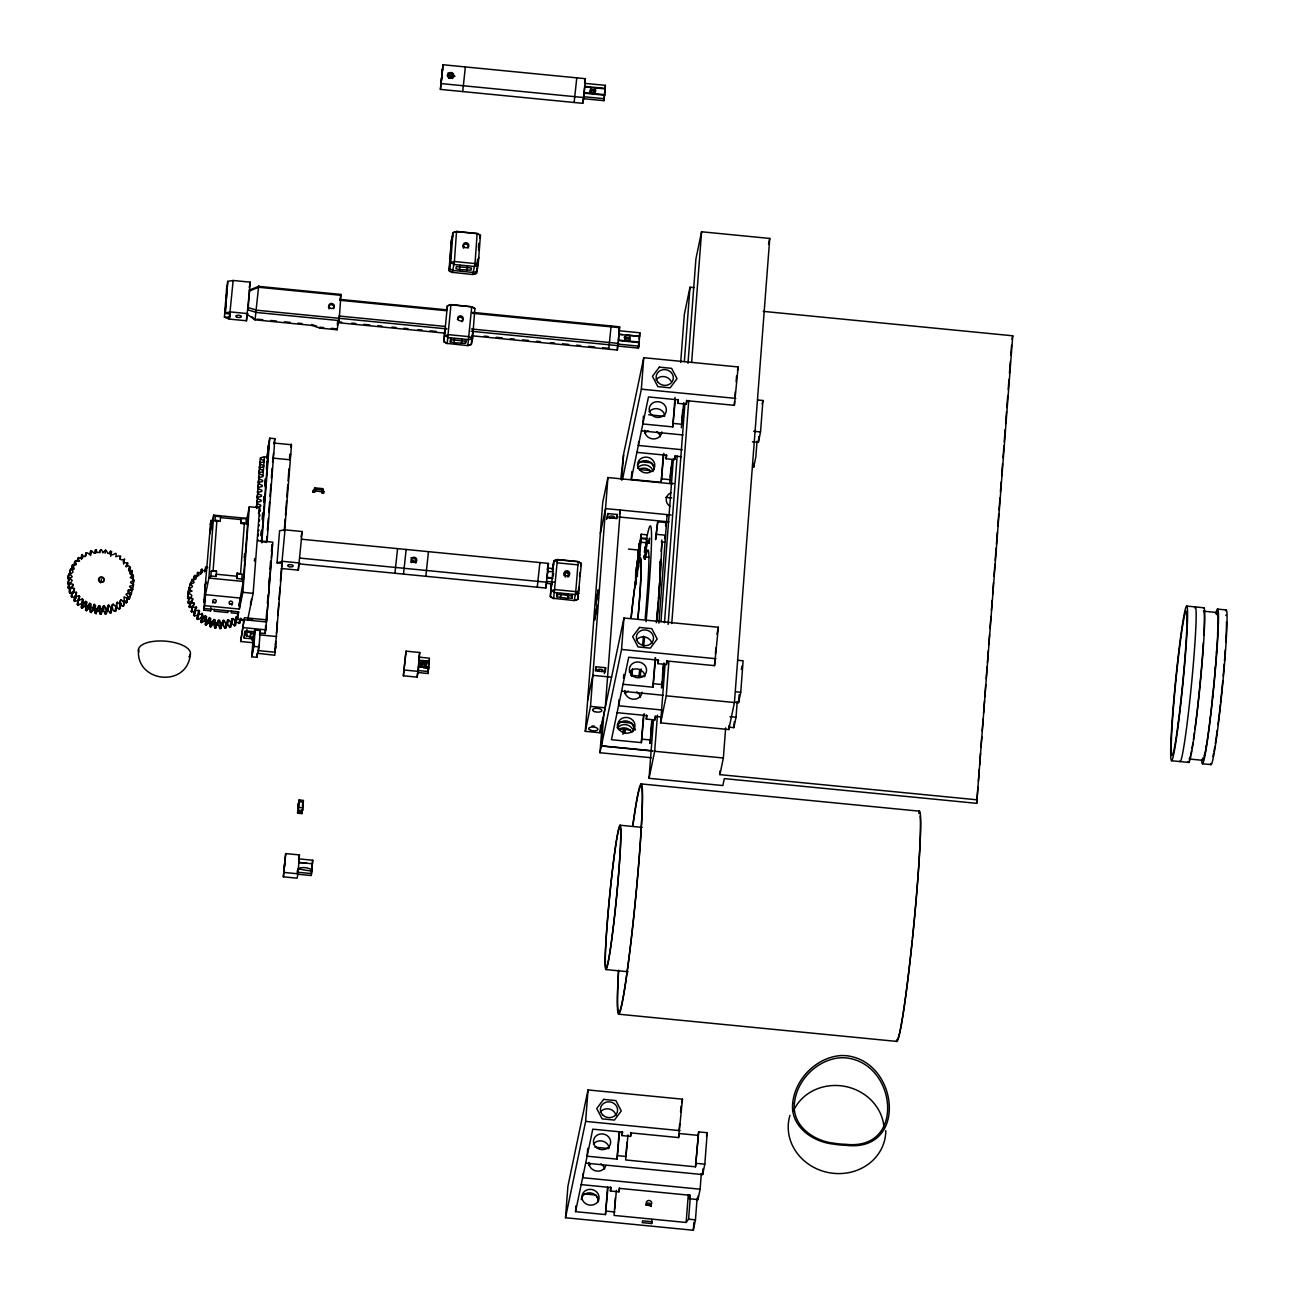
<?xml version="1.0" encoding="UTF-8"?>
<svg xmlns="http://www.w3.org/2000/svg" width="1295" height="1295" viewBox="0 0 1295 1295"><rect width="100%" height="100%" fill="white"/><g stroke="black" fill="none" stroke-linecap="round" stroke-linejoin="round"><path stroke-width="1.5" d="M635.521 585.664L635.699 572.422L638.03 557.287M123.511 564.118L124.53 559.262C115.854 562.046 124.611 553.192 115.805 556.801C117.651 547.72 111.499 560.379 110.544 551.233C105.688 558.501 108.602 545.244 102.823 552.868C100.411 544.208 99.925 558.064 95.522 549.889C95.231 557.125 93.159 550.634 90.601 550.925C90.844 552.528 90.618 556.478 88.578 553.661C83.43 549.76 89.355 560.249 81.666 555.069L81.002 558.307M124.53 559.262C119.383 565.607 131.556 559.926 126.036 566.109C134.534 564.442 123.624 571.759 131.88 570.496C124.563 575.53 138.953 574.219 130.293 577.489C139.747 582.022 124.709 580.516 133.466 584.336C133.919 586.586 126.441 585.259 131.038 587.784C136.38 591.265 124.903 588.383 129.192 591.685C133.385 595.554 126.797 592.495 125.939 594.421C129.516 596.882 127.331 599.245 123.996 596.849C123.931 599.277 125.809 603.373 120.937 599.828C119.221 600.621 122.895 606.643 118.395 603.146C114.688 599.504 118.687 609.929 114.462 605.364C111.176 601.074 111.807 613.765 115.854 610.868M200.288 574.332L201.308 569.492C208.883 574.09 203.234 565.235 207.783 567.712M238.021 617.553L235.884 617.197L236.499 620.564L235.56 620.985L232.922 618.508L231.902 623.364L234.427 625.76L235.48 625.42L234.897 622.118M250.566 605.218L250.68 601.706M637.286 576.065L639.293 543.204L637.35 562.159M637.998 567.34L638.921 548.627L641.203 534.252L647.192 534.851M82.572 602.774C83.479 593.061 80.63 606.27 81.99 608.197C87.72 593.644 85.227 606.173 86.393 610.69C92.609 594.324 88.384 609.136 91.152 612.535C97.449 594.696 92.01 610.285 96.121 613.668C95.377 610.172 102.03 599.634 98.987 610.803L100.152 614.073L101.22 614.089C100.897 611.11 105.996 599.18 103.535 610.835L105.235 613.911L106.287 613.781C106.53 610.657 110.221 597.529 108.003 610.204L110.204 613.021L111.208 612.745L111.16 609.346L112.276 608.941M111.224 612.616L112.179 604.49L113.296 604.101M202.538 615.578L200.774 621.891L201.615 622.62C207.346 608.067 204.853 620.596 206.018 625.113C212.25 608.747 208.009 623.559 210.777 626.942L211.797 622.102C216.524 615.805 213.335 624.125 214.662 627.784L215.763 628.091C215.116 624.627 221.51 613.879 218.612 625.226L219.794 628.496L220.846 628.512C220.619 625.566 225.427 613.458 223.161 625.258L224.78 628.221C227.726 627.784 228.6 611.79 227.629 624.627L229.83 627.444L230.947 625.113M94.988 553.159L95.522 549.889M107.841 605.591L106.336 613.652M227.467 620.014L225.913 628.204M639.52 560.606L641.203 534.252M644.797 559.262L645.897 542.718M91.119 604.02L90.132 612.195M210.745 618.443L209.774 626.618M230.364 313.957L225.201 313.455L227.726 281.371L233.165 280.481L250.34 282.164L246.455 320.772L229.28 319.088L224.423 317.194L226.819 285.742M225.201 313.455L227.726 281.371M210.972 609.103L210.616 610.835L203.736 610.172L204.982 596.785M210.616 522.856L203.833 602.337L204.626 598.517M204.675 605.672L205.516 594.664L240.206 598.063L239.365 609.071L204.675 605.672L203.736 610.172M210.357 531.096L211.198 520.088L210.259 524.588M229.733 313.196L229.28 319.088L233.165 280.481M230.008 313.147L229.701 317.081L224.423 317.194M210.875 575.984L211.231 571.257L216.54 571.079L216.038 576.485L210.875 575.984L208.9 578.072L204.934 597.432M218.499 521.254L215.067 520.914L215.423 516.203L213.691 515.151L209.774 533.864M213.092 570.739L216.929 520.396L220.215 521.432L220.587 516.705L215.423 516.203M210.616 610.835L210.875 607.42M246.455 320.772L246.892 314.944M248.106 309.197L249.611 289.368M258.725 285.677L255.05 319.833L311.723 325.385L319.914 328.088L337.072 329.772L339.274 318.295L340.99 294.451L258.579 286.373L249.466 290.064L249.482 290.954L258.595 287.263L341.022 295.325M241.793 579.011L236.629 578.509L237.131 573.086L242.149 574.284L241.793 579.011L243.233 581.439L238.879 605.979M244.253 523.779L240.821 523.439L241.178 518.728L248.025 518.518L243.233 581.439L208.9 578.072L213.691 515.151L248.025 518.518L246.859 524.135M236.629 578.509L237.131 573.086M240.821 523.439L241.178 518.728M240.579 573.426L244.399 523.083L240.967 522.743M257.915 540.711L272.808 542.168L266.446 621.956L237.26 619.107L237.713 613.312M239.348 604.506L240.206 598.063M246.341 519.23L245.969 523.941L244.399 523.083M239.365 609.071L242.861 592.333L249.368 506.766L259.664 507.769L253.156 593.353L247.572 620.111M240.643 641.511L244.188 619.156L240.643 641.511L253.658 642.773M252.671 636.735L252.363 640.701L252.752 638.904L244.156 638.063L244.674 631.264M246.536 635.813L247.426 630.665L247.329 631.992L254.387 633.935L253.593 637.755L246.536 635.813L246.633 634.485M246.908 630.859L247.005 629.548M256.782 501.068L256.685 502.395L257.592 497.264L261.396 496.39L261.493 495.24L257.867 493.638L257.964 492.31L261.784 491.436L261.865 490.303L258.239 488.701L258.336 487.373L262.157 486.499L262.238 485.366L258.611 483.763L258.709 482.436L262.529 481.562L262.61 480.429L258.984 478.826L259.097 477.499L262.901 476.625L264.407 456.86L267.838 457.184M257.543 491.193L257.446 492.505L258.336 487.373M258.676 476.366L258.563 477.693L259.469 472.546L263.273 471.671M259.793 461.538L259.696 462.865L260.586 457.734L264.407 456.86M256.734 508.466L256.831 507.138L260.651 506.264L260.732 505.131L257.106 503.528L257.203 502.201L261.023 501.327L261.104 500.194L257.478 498.591L257.592 497.264M259.469 472.546L259.372 473.873L262.998 475.475M259.842 467.608L258.951 472.756L259.842 467.608L263.662 466.734M260.214 462.671L259.324 467.803L260.214 462.671L264.034 461.797M260.586 457.734L260.489 459.061L264.115 460.664M258.061 533.653L257.737 534.835M258.11 539.724L257.786 540.905M258.482 534.77L258.158 535.968M258.854 529.833L258.531 531.031M259.227 524.896L258.919 526.078M259.599 519.959L259.291 521.14M259.987 515.005L259.664 516.203M260.36 510.068L260.036 511.266M260.263 630.778L259.032 646.885L256.863 657.277L251.716 656.775L253.545 632.624M260.975 535.11L261.282 531.096M262.189 519.02L262.658 512.982M263.565 500.89L263.872 496.875M264.795 484.799L265.265 478.761M266.786 458.624L269.732 438.163L274.88 438.665L267.061 541.326M252.395 653.473L254.613 629.969L260.457 630.535L259.923 633.028L265.086 633.53L265.847 629.823L271.011 562.159M261.331 536.114L261.784 530.173M262.529 520.299L262.982 514.358M263.889 502.509L264.342 496.584M265.086 486.693L265.685 478.794M266.446 468.903L267.045 461.004M267.353 457.07L268.243 445.27M253.189 649.669L254.694 629.985M261.38 542.184L269.036 441.466M251.716 656.775L253.885 646.367L255.115 630.276M261.768 542.832L269.732 438.163M256.863 657.277L257.171 653.247M266.495 542.459L266.948 536.438M267.401 530.416L268.324 518.356M268.777 512.334L269.538 502.298M270.007 496.276L270.914 484.217M271.383 478.195L272.144 468.159M272.597 462.121L273.601 452.894M265.086 633.53L265.685 625.501M266.155 619.463L266.77 611.418M267.369 603.373L267.984 595.344M268.745 585.291L269.36 577.246M269.975 569.201L270.59 561.156M271.302 558.194L272.371 544.256L271.351 551.103M282.197 563.325L277.049 562.823L279.574 530.74L285.013 529.849L302.188 531.533L298.303 570.14L281.128 568.456M289.513 458.139L289.805 454.221M275.22 648.876L275.673 643.89M276.466 633.498L277.373 621.438M277.842 615.416L278.749 603.373M279.056 599.342L279.979 587.299M280.432 581.277L281.355 569.217M284.252 531.063L285.175 519.004M285.483 514.989L286.551 500.938M286.859 496.908L287.765 484.864M288.073 480.85L288.995 468.79M289.999 454.594L289.95 458.867L290.598 454.059M257.543 653.311L274.799 655.254L282.278 562.224M284.722 530.092L291.521 444.752L274.346 443.084M285.013 529.849L281.549 566.449M298.303 570.14L298.74 564.312M283.362 876.828L285.709 853.583L299.436 854.927L297.996 873.817L297.089 878.172L283.362 876.828L285.709 853.583M297.656 813.179C296.247 809.99 303.645 810.702 301.945 813.6L297.656 813.179L298.06 805.781M298.303 804.616L298.417 803.029L298.125 805.976M298.271 810.201L299.048 800.051L303.338 800.472L302.561 810.621L298.271 810.201L298.4 808.614M299.048 800.051L298.643 807.433L302.933 807.853L303.338 800.472M337.347 325.077L337.639 321.241M301.945 813.6L302.091 809.715M302.593 805.037L302.722 803.45L302.415 806.396M306.559 863.198L298.708 862.438L298.983 858.893L312.71 860.236L311.286 875.549L297.559 874.206C293.22 858.65 332.362 876.391 298.222 868.735M302.561 810.621L302.69 809.035M397.565 548.627L394.926 573.264M440.397 89.387L443.036 64.75L585.372 78.687L583.932 97.562L582.734 103.325L440.397 89.387L443.036 64.75M406.144 549.468L403.506 574.106M403.376 675.796L406.015 651.158L419.758 652.502L418.317 671.393L417.12 677.139L403.376 675.796L406.015 651.158M417.12 677.139L417.395 673.368M418.738 659.106L419.143 657.164L429.438 658.184L428.03 673.497L417.718 672.477L418.868 661.761M419.143 657.164L418.868 660.709L429.292 661.195L418.981 660.191M444.768 330.047L443.877 341.686L447.196 343.596L450.951 304.6L447.39 305.83L446.467 310.298M451.712 238.652L449.446 268.534L452.764 270.445L473.355 272.468L476.916 271.222L477.806 259.583M428.467 551.654L425.828 576.291M465.358 66.935L462.72 91.573M450.352 341.848L450.806 339.711L465.925 341.184L465.472 343.337L454.108 342.754L450.352 341.848L450.644 338.076M428.03 673.497L429.034 660.11M454.108 342.754L454.513 338.464M459.676 269.603L455.921 268.712L456.374 266.56L471.477 268.033L471.04 270.186L459.676 269.603L460.081 265.313M461.489 343.483L461.894 339.177M467.058 270.331L467.463 266.025M465.472 343.337L465.763 339.565M476.787 269.328L476.479 273.31L472.934 274.54L452.149 272.339L449.009 270.623L451.291 240.724L452.959 232.679L456.52 231.449L477.127 233.472L480.429 235.382L478.163 265.265L476.479 273.31L472.756 274.362L475.022 263.549L477.127 233.472M477.24 263.338L477.547 259.356M478.454 247.394L478.761 243.411M471.655 340.439L471.348 344.373L467.803 345.619L447.018 343.402L443.877 341.686L447.39 305.83L451.113 304.778L471.72 306.802L474.877 308.534L472.594 338.416L471.348 344.373L467.803 345.619L471.72 306.802L450.951 304.6M478.519 250.145L478.956 244.48M539.902 562.564L537.263 587.202M576.777 77.846L574.138 102.483M298.773 563.843L545.842 588.043L546.134 584.255M582.734 103.325L583.009 99.537M552.738 578.444L547.121 577.894L547.866 568.068L553.483 568.618M584.595 86.36L605.202 88.384L603.939 100.67L583.333 98.663L584.482 87.947M545.842 588.043L548.481 563.406L301.411 539.222M551.379 583.09L550.343 596.623L553.661 598.533L557.417 559.537L553.871 560.767L552.382 569.881L553.629 563.908M553.499 598.339L574.268 600.54L577.829 599.31L581.342 563.454L578.201 561.739L557.595 559.715L553.871 560.767L550.343 596.623L553.661 598.533M553.871 560.767L557.303 561.107L557.417 559.537L578.023 561.544L581.342 563.454L580.727 566.368M568.359 594.114L567.971 598.403L556.834 596.785L557.125 593.013M560.589 597.675L560.978 593.385M603.939 100.67L605.364 85.357L584.757 83.349M595.732 87.979L605.089 88.902L605.364 85.357M568.068 576.259L568.311 573.102L564.571 572.73M567.971 598.403L568.262 594.632M568.084 597.885L571.937 598.258L572.228 594.486M578.703 587.671L577.829 599.31L574.268 600.54L575.628 593.013M578.201 561.739L575.514 594.583L554.908 592.56L551.589 590.649L555.312 589.613L575.919 591.621L579.059 593.353L575.514 594.583M579.561 576.34L579.852 572.568M619.479 513.872L620.289 510.036L605.234 707.831L600.022 732.776L585.291 731.335L602.709 502.492L607.922 477.547L672.283 483.844M617.618 345.231L617.343 350.038L472.222 335.826M585.291 731.335L590.504 706.39L607.922 477.547M639.681 335.793L639.082 342.608L618.492 340.601L619.237 330.759L639.843 332.783L639.568 336.328L618.961 334.304L622.717 334.677M617.343 350.038L619.69 326.793L472.562 312.386M596.153 666.779L595.829 670.875L605.315 671.797L605.623 667.718L596.153 666.779L595.328 670.697M607.808 513.565L607.501 517.66L616.97 518.583L617.294 514.487L607.808 513.565L606.578 519.424M600.022 732.776L600.605 725.022M651.255 757.753L599.973 752.735L602.742 717.689M620.791 479.263L623.559 454.869M697.115 1198.231L695.464 1219.858L693.294 1230.25L565.51 1217.737L567.906 1186.269L588.027 1089.937L682.465 1099.18L678.612 1137.577L631.28 1132.947L630.552 1136.411L621.972 1135.569L622.264 1131.636M621.649 480.105L623.623 454.043L643.745 357.695L738.182 366.954L734.346 405.335L686.997 400.705L686.269 404.169L677.69 403.328L677.981 399.394M639.082 342.608L638.823 346.154L618.217 344.13L617.812 346.073L638.419 348.096L638.823 341.929M607.986 1187.515L605.461 1214.581L575.547 1211.651L575.984 1205.742M663.849 453.315L661.178 482.339L631.264 479.409L631.863 471.542M565.51 1217.737L585.631 1121.405L588.027 1089.937M599.973 752.735L621.551 649.459L623.947 618.006L718.369 627.249L714.532 665.646L667.184 661L666.472 664.481L657.876 663.639L658.184 659.705M622.458 479.603L641.349 389.164L643.745 357.695M582.928 1173.756L582.637 1177.689L700.126 1189.198L701.323 1173.464M618.994 699.85L618.557 705.759L662.36 710.048M638.662 441.514L638.354 445.448L682.174 449.737M587.72 1148.341L587.121 1156.208L617.035 1159.138L619.56 1132.073M623.494 678.37L623.785 674.436M643 421.992L643.453 416.1M655.464 539.497L657.731 521.788L666.31 522.63L665.598 526.094M655.691 539.562L657.731 521.788M605.461 1214.581L607.549 1187.046M657.876 663.639L658.605 660.159L628.69 657.245L611.45 739.704L641.381 742.634L643.469 715.115M661.178 482.339L663.283 454.804M641.381 742.634L644.052 713.61M700.126 1189.198L697.956 1199.591L689.361 1198.749L690.089 1195.285L619.69 1188.389L618.961 1191.853L610.382 1191.011L610.69 1187.078M661.648 717.041L655.61 716.459L654.881 719.923L646.302 719.081L646.593 715.148M681.445 456.747L675.423 456.148L674.695 459.612L666.099 458.77L666.407 454.836M617.035 1159.138L619.139 1131.603M623.041 684.262L652.955 687.192L655.205 657.698M642.854 423.967L672.769 426.897L675.019 397.403M652.955 687.192L655.626 658.168M672.769 426.897L675.294 399.831M658.896 623.105L667.152 514.617L666.795 516.349M614.494 1209.514L615.384 1197.713M650.252 739.542L649.96 743.476L652.178 720.36M650.705 733.65L651.612 721.849M670.211 477.288L670.972 467.446M690.251 1197.551L688.6 1219.178L686.156 1222.48L614.04 1215.422L616.42 1190.315M673.724 483.569L669.774 483.181L671.992 460.049M763.257 311.367L1012.755 335.793L976.705 803.337L724.31 778.619L722.869 785.547L649.038 778.311L653.473 720.052M660.968 621.616L673.351 458.883M680.684 362.454L684.359 314.248L690.008 287.215L693.926 287.603M618.961 1191.853L619.269 1187.92M654.881 719.923L655.189 715.989M674.695 459.612L674.986 455.678M649.038 778.311L654.687 751.278L657.439 715.131M664.465 622.717L677.155 455.969M684.343 361.548L690.008 287.215M626.084 1154.072L626.974 1142.271M661.988 682.141L661.551 688.034L663.914 662.943M662.441 676.233L663.331 664.432M681.801 421.83L682.692 410.046M585.68 1163.137L702.651 1174.581L704.82 1164.189L707.216 1132.72L698.62 1131.895L695.512 1166.811L625.631 1159.964L627.994 1134.873M681.348 427.738L683.728 402.648M687.985 363.264L695.933 258.806L701.582 231.773L769.748 238.442L734.427 702.521L728.794 729.538L660.628 722.869L665.047 664.61M668.107 624.433L684.925 403.441M630.552 1136.411L630.843 1132.477M666.472 664.481L666.763 660.547M686.269 404.169L686.577 400.236M660.628 722.869L666.261 695.836L668.867 661.68M671.765 623.51L688.746 400.527M691.643 362.357L701.582 231.773M651.628 1223.548L652 1221.752L642.563 1220.829L642.174 1222.626L651.628 1223.548L651.935 1219.55M678.612 1137.577L678.92 1133.643M679.211 1129.709L679.665 1123.817M680.571 1112.016L681.008 1106.108M714.532 665.646L714.986 659.738M715.439 653.846L715.876 647.953M734.346 405.335L734.637 401.401M734.945 397.484L735.382 391.576M736.143 381.75L736.58 375.841M977.434 799.857L719.89 774.637L720.198 770.622M686.156 1222.48L688.26 1194.945M689.361 1198.749L689.668 1194.816M719.89 774.637L723.371 758.012L725.653 727.871M695.512 1166.811L698.62 1131.895M728.794 729.538L729.085 725.524M693.294 1230.25L693.893 1222.383M697.956 1199.591L698.248 1195.657M728.713 727.142L733.86 727.644L734.314 721.752M753.965 463.416L753.674 467.349L755.843 456.957L757.041 441.223M733.86 727.644L736.029 717.252L737.227 701.518M702.651 1174.581L703.088 1168.689M734.589 702.262L738.555 702.651L739.154 694.784M752.427 441.773L758.368 442.356L758.821 436.447M738.555 702.651L740.74 692.258L743.12 660.79L737.972 660.288M758.368 442.356L760.537 431.947L762.933 400.495L757.785 399.993M976.705 803.337L977.935 787.263M978.389 781.225L979.311 769.181M979.619 765.167L980.542 753.107M980.995 747.085L981.756 737.033M982.209 731.011L983.132 718.952M983.585 712.93L984.508 700.87M984.815 696.856L985.738 684.796M986.191 678.774L987.114 666.715M987.421 662.7L988.328 650.657M988.797 644.619L989.558 634.582M990.011 628.544L990.934 616.501M991.387 610.463L992.148 600.427M992.618 594.405L993.524 582.345M993.993 576.324L994.9 564.264M995.207 560.249L996.13 548.19M996.438 544.175L997.344 532.115M997.814 526.094L998.72 514.034M999.028 510.02L999.95 497.96M1000.404 491.938L1001.181 481.902M1001.634 475.864L1002.557 463.82M1003.01 457.782L1003.933 445.739M1004.224 441.724L1005.147 429.665M1005.6 423.643L1006.523 411.583M1006.83 407.569L1007.753 395.509M1008.206 389.487L1008.967 379.435M1009.436 373.413L1010.343 361.354M1010.812 355.332L1011.573 345.279M226.447 624.918L227.661 624.692M246.73 523.309L246.681 521.577M254.629 558.695L254.516 561.01L254.905 558.582M644.408 558.922L644.602 555.118L644.262 557.141M624.918 733.278L625.307 729.279M636.719 576.048C637.674 565.834 635.521 581.164 636.525 577.683M644.392 559.052L644.635 555.134L644.246 557.303M244.205 557.692L244.609 553.758M244.399 560.784L244.998 554.875M251.068 602.822L251.489 598.873M622.976 734.362L623.526 729.49A105.364 5.115 -84.4 0 0 623.818 733.164M216.038 576.485L216.297 574.219L236.904 576.243M635.667 574.996L635.877 573.329M635.635 577.602L637.982 559.893M81.116 607.598L83.252 599.553M200.757 622.021C206.472 608.99 198.378 617.505 198.653 612.373C201.712 608.407 190.284 612.988 196.791 607.582C187.192 607.452 197.633 604.02 192.664 602.903C186.124 602.984 198.086 597.642 189.248 598.209C197.212 593.644 182.983 594.34 192.081 590.989C183.906 587.622 197.714 587.946 190.025 584.385C191.935 582.685 197.002 583.689 191.757 579.982C194.234 578.849 198.766 580.338 194.299 576.016C196.889 575.223 201.243 577.424 197.52 572.487C200.158 572.05 204.189 574.915 201.308 569.492M635.861 573.41L636.654 567.291M258.951 645.379L258.255 650.592L275.43 652.275M275.301 644.732L275.754 641.446M275.948 646.545L275.139 650.883M636.606 567.647L637.431 561.544M636.185 584.045L636.379 582.637M638.937 550.925L638.743 552.301L639.681 546.118M638.564 555.96L640.734 542.2L646.723 542.799M644.36 552.156L645.266 546.474M639.633 546.409L641.025 537.894L647.014 538.477M638.581 567.404L638.937 565.219M644.602 550.569L645.056 547.736M69.655 580.079C62.403 572.39 78.833 574.543 70.61 568.942C79.416 571.208 68.441 563.681 74.835 564.96C79.659 564.879 70.302 559.553 79.594 561.14C74.042 554.147 86.328 562.467 81.666 555.069M69.38 573.442C70.642 575.838 75.11 577.084 69.072 578.023L67.939 583.916L69.509 584.531M131.135 590.471L132.576 589.274L131.135 588.448M187.969 593.757L189.021 587.865M640.313 542.184L640.912 538.574L646.901 539.157M646.14 541.31L647.354 534.965A105.364 5.115 -84.4 0 1 646.075 621.729M112.212 607.889L111.208 608.164L109.055 605.413M230.834 627.168L231.821 618.978L232.922 618.508M645.234 559.278L645.687 556.979L649.119 557.319M68.214 579.253L70.302 569.865M69.282 574.705L70.61 568.942M67.939 583.916L69.072 578.023M71.452 568.796L72.132 565.559M71.581 569.557L72.601 564.701M70.675 589.079C61.771 587.04 78.477 579.512 69.088 579.124M68.473 588.577L69.315 582.766M73.993 564.83L74.673 561.593M74.268 565.672L75.288 560.816M73.41 593.24L69.784 593.142L69.444 592.22C67.583 587.315 78.153 584.11 69.493 583.737M69.784 593.142L70.464 587.363M77.214 561.302L77.878 558.064M72.471 587.59L73.151 584.353M77.943 560.638L78.623 557.4M75.774 597.562L71.371 596.623C70.011 592.074 79.189 587.574 70.804 588.302M71.856 597.497L72.374 591.766M73.831 591.621L74.495 588.399M81.504 559.375L82.524 554.519M78.493 601.026L73.993 600.718C73.119 596.606 80.889 590.682 72.86 592.641M74.624 601.511L76.518 592.203M85.276 555.895L85.956 552.674M81.31 603.648L78.024 605.105L77.279 604.409L79.141 595.7L79.27 599.795M78.024 605.105L78.283 599.553L79.934 596.574M89.922 554.163L90.601 550.925M90.585 555.506L91.605 550.65M95.895 552.997L96.575 549.76M81.99 608.197L84.903 606.319L85.972 601.414M85.454 610.22L87.008 602.029M99.909 552.803L100.589 549.582M86.393 610.69L88.934 608.391L90.002 603.502M105.008 553.224L105.672 550.003M91.152 612.535L93.256 609.88L94.308 604.975M100.686 582.879L101.415 579.415M95.085 613.49L95.49 605.267M96.121 613.668L98.792 605.833M109.978 554.373L110.658 551.136M110.658 556.316L111.661 551.476M100.152 614.073L101.172 609.217L100.023 606.011M101.22 614.089L103.341 606.044M105.235 613.911L106.255 609.055L104.571 606.044M119.998 559.31L120.678 556.073M110.204 613.021L111.208 608.164M114.915 611.418L115.935 606.562M115.789 607.404L117.278 602.224M115.854 610.997L116.874 606.157M126.165 567L126.845 563.778M127.137 566.19L127.816 562.953M120.888 599.795C117.91 602.434 120.856 607.582 123.915 605.607L124.935 600.75M116.323 607.112L119.286 609.152L120.289 604.296M119.286 609.152L121.147 603.745M128.933 571.03L129.613 567.793M129.759 570.286L130.439 567.048M123.187 606.27L124.19 601.414M131.345 573.75L132.025 570.528M127.833 593.013L128.496 589.775M131.345 576.307L132.349 571.451M128.14 597.222L126.376 602.822L127.525 597.999M132.657 578.315L133.336 575.093M132.835 579.286L133.498 576.048M127.541 598.792L129.209 598.97L130.228 594.114M129.209 598.97L130.698 593.272M132.721 585.648L133.854 579.755M132.851 585.583L133.871 580.727M129.872 594.777L131.054 594.745L132.527 588.966M132.414 590.229L133.595 584.417M249.223 287.522L250.34 282.164M187.84 593.677L190.235 583.365M189.669 599.132L187.581 598.339L188.584 592.511M187.581 598.339L188.584 593.482M190.818 584.935L191.757 579.982M192.227 579.124L190.737 584.822M188.94 597.189L188.099 603.001L191.692 603.616M188.099 603.001L189.248 598.209M193.635 579.253L194.299 576.016M193.91 580.095L194.914 575.239M191.66 607.743L189.086 606.643L190.09 601.786M189.41 607.565L190.43 602.725M196.5 577.343L197.52 572.487M192.097 602.013L192.777 598.776M195.059 611.483L191.482 611.92L192.016 606.189M191.482 611.92L192.502 607.064M193.457 606.044L194.137 602.806M201.146 573.798L202.149 568.942M197.795 616.97C199.948 613.021 194.46 617.359 193.619 615.141L194.638 610.285M194.25 615.934L195.27 611.078M195.464 609.864L196.144 606.627M204.561 571.937L205.581 567.097M205.84 569.913L206.52 566.676M201.955 613.215C202.829 615.837 199.77 621.001 196.905 618.832L198.782 610.123M197.666 619.528L199.576 610.981M204.739 587.995L205.031 586.603M201.615 622.62L204.529 620.726L205.597 615.837M205.079 624.643L206.633 616.452M216.54 571.079L211.231 571.257M206.018 625.113L208.56 622.814L209.628 617.909M214.403 609.443L214.047 611.175L227.774 612.519L228.147 610.787M210.875 626.861L212.882 624.303L213.934 619.398M214.711 627.913L215.116 619.755M215.763 628.091L218.418 620.256M219.794 628.496L220.797 623.64L219.632 620.37M220.846 628.512L222.967 620.467M246.649 519.764L249.368 506.766M224.861 628.334L225.88 623.478L224.197 620.467M259.097 477.499L258.191 482.63L258.984 478.826M231.578 611.127L231.206 612.859L238.086 613.522L238.442 611.79M258.709 482.436L257.818 487.567L258.611 483.763M257.964 492.31L257.058 497.458L257.867 493.638M229.83 627.444L230.85 622.587L228.681 619.836M231.141 622.15L231.821 618.978M257.203 502.201L256.313 507.332L257.106 503.528M235.204 620.434L235.884 617.197M234.557 625.841L235.56 620.985M236.24 619.884L236.904 616.647M258.466 513.5L259.664 507.769M235.48 625.42L236.499 620.564M237.26 619.107L238.782 611.839L204.108 608.44M273.795 443.861L274.88 438.665M238.911 623.575L240.773 618.168L239.753 623.024L234.864 622.053M244.14 619.771L244.561 617.699L266.883 619.884M244.156 638.063L245.645 630.924L254.241 631.766M249.935 637.318L250.744 633.498M250.162 637.415L250.955 633.595M290.647 447.034L291.278 444.055M277.049 562.823L282.618 561.318L299.792 563.001M339.84 299.971L340.99 294.451M337.898 323.734L339.144 317.761M301.055 536.891L302.188 531.533M312.775 492.149L315.057 487.875L322.714 488.636L323.847 493.233L322.131 493.055L321.743 489.915L315.802 489.332L314.491 492.31L312.775 492.149L315.057 487.875M314.491 492.31L315.802 489.332M322.358 490.368L322.714 488.636M322.131 493.055L321.743 489.915M441.644 75.272L442.469 69.072L440.964 85.065L441.126 82.038M284.835 859.491L285.24 857.549L283.815 872.862M298.53 859.297L299.436 854.927M298.708 862.438L312.451 863.781M312.71 860.236L311.447 872.539L312.03 865.724M451.486 241.793L452.732 235.836M450.045 260.667L451.291 254.71M479.814 238.361L480.429 235.382L477.288 233.65L456.682 231.643L452.959 232.679L450.692 262.577L449.009 270.623L452.327 272.517L454.416 261.525L456.52 231.449M444.476 333.819L445.723 327.862M477.515 263.354L478.761 257.397M471.947 336.506L473.193 330.549M418.949 656.338L419.758 652.502M428.839 663.315L429.098 662.069L422.235 661.389M428.37 669.596L428.629 668.349L423.481 667.848M584.563 82.524L585.372 78.687M547.283 569.169L548.481 563.406M547.461 570.01L547.866 568.068M547.607 571.613L553.337 571.645M550.942 588.756L552.188 582.782M557.303 561.107L557.595 559.715M556.834 596.785L557.287 594.632L561.253 594.502L572.39 596.121L571.937 598.258M608.763 349.197L611.11 325.952M618.783 331.164L619.398 328.25M578.412 591.443L579.351 586.975M639.843 332.783L639.05 338.788M638.419 348.096L638.823 346.154M600.346 533.54L605.558 508.595L671.101 515.005M616.469 518.405L617.294 514.487M631.264 479.409L648.487 396.934L678.418 399.864L677.69 403.328M587.655 700.287L592.867 675.342L611.596 677.172M604.393 673.578L605.623 667.718M623.947 618.006L603.81 714.338L601.382 746.017L652.664 751.035M666.099 458.77L666.828 455.306L636.913 452.376M664.643 538.671L665.355 535.207L656.775 534.366M646.302 719.081L647.014 715.617L617.1 712.687M737.454 370.419L738.182 366.954M768.534 244.237L769.748 238.442M575.547 1211.651L592.77 1129.175L622.685 1132.105L621.972 1135.569M762.205 403.959L762.933 400.495M716.928 634.178L718.369 627.249M610.382 1191.011L611.11 1187.547L581.18 1184.617M741.323 669.45L742.035 665.986M681.737 1102.644L682.465 1099.18M706.487 1136.201L707.216 1132.72M1012.026 339.258L1012.755 335.793M190.365 654.25C187.289 688.503 135.052 682.546 138.565 649.183M102.305 610.949L103.551 610.9M77.279 604.409L78.153 602.547M196.905 618.832L197.552 617.424M131.2 594.729L131.41 593.709M107.291 608.925L106.255 609.055M97.756 610.754L99.003 610.868M73.993 600.718L74.689 599.698M193.619 615.141L194.817 613.425M93.256 609.88L94.47 610.123M212.882 624.303L214.112 624.611M71.371 596.623L72.212 595.732M190.996 611.046L192.259 609.735M617.246 724.957L619.544 721.914L631.814 723.112L635.424 730.008M88.934 608.391L90.1 608.796M208.56 622.814L209.741 623.219M75.191 599.018L76.097 598.063M69.444 592.22L70.448 591.459M189.086 606.643L190.074 605.882M211.797 622.102L210.777 621.778M84.903 606.319L85.988 606.886M204.529 620.726L205.63 621.292M68.295 587.622L69.428 587.023M82.265 598.84L79.044 600.265M67.939 582.944L69.153 582.523M187.565 597.367L188.779 596.946M79.076 595.732L75.644 596.671L75.013 595.862M68.376 578.298L69.655 578.056M108.035 610.269L106.821 610.447M215.067 520.914L216.929 520.396M230.85 622.587L231.837 622.312M225.33 312.823L230.769 311.949L247.944 313.633M69.606 573.798L70.917 573.75M189.378 588.189L190.203 590.148M223.193 625.323L221.947 625.307M225.88 623.478L226.916 623.348M218.628 625.291L217.414 625.113M101.172 609.217L102.224 609.249M220.797 623.64L221.85 623.672M447.779 73.151L453.363 73.702M584.482 86.878L590.115 87.429M447.325 75.304L454.772 76.033M447.228 75.822L454.658 76.551M591.475 90.083L595.214 90.44M584.126 92.657L604.716 94.681M584.013 93.175L604.619 95.199M583.737 96.72L604.344 98.728M441.595 83.625L583.932 97.562M340.035 299.404L446.467 309.829M340.067 300.294L446.484 310.719M472.594 313.277L619.722 327.684M628.334 335.227L637.69 336.133M624.077 337.315L627.816 337.687M618.589 340.067L639.196 342.09M338.869 316.029L445.286 326.437M471.396 328.995L618.524 343.402M447.034 328.914L256.847 310.217L248.219 307.627L247.96 309.893L256.588 312.483L338.999 320.561M471.121 331.261L618.265 345.668M337.671 321.775L341.686 322.164M351.722 323.151L355.736 323.54M363.765 324.333L369.787 324.916M377.816 325.709L381.847 326.097M391.883 327.085L395.898 327.473M403.927 328.266L407.941 328.655M417.977 329.642L421.992 330.031M430.037 330.824L436.059 331.407M484.249 336.133L488.264 336.522M496.293 337.315L502.314 337.898M510.343 338.691L514.358 339.08M522.403 339.873L528.425 340.455M536.454 341.249L540.468 341.637M550.504 342.625L554.519 343.013M562.548 343.79L568.586 344.389M576.615 345.166L580.629 345.571M588.658 346.348L594.68 346.947M602.709 347.724L608.731 348.323M337.687 322.649L444.104 333.074M256.977 319.153L262.853 319.719M270.655 320.48L276.515 321.063M284.333 321.824L290.193 322.406M298.012 323.167L301.929 323.54M323.701 327.586L319.881 327.214L319.914 328.088M331.326 328.331L337.056 328.898L337.072 329.772M641.349 389.164L735.787 398.407M648.714 414.772L664.643 416.326M673.497 423.433L682.077 424.274M753.674 431.284L760.537 431.947M641.397 430.895L683.032 434.974M639.358 461.619L651.628 462.817L654.331 467.981M639.601 469.551L650.122 470.587M661.907 478.875L670.486 479.717M272.905 458.106L290.08 459.79M665.727 497.345L671.733 497.944M618.832 516.964L668.819 521.853M313.147 490.416L314.863 490.578M322.487 491.323L324.203 491.501M315.446 491.064L321.387 491.647M661.243 541.877L665.193 542.265M628.463 549.08L638.629 550.084M1186.592 606.076L1203.767 607.76M1217.494 609.103L1226.09 609.945M1203.427 611.191L1217.17 612.535M241.21 519.603L220.603 517.579L220.587 516.705M557.352 562.856L577.958 564.879M261.849 541.698L265.281 542.038M410.952 557.692L414.675 558.064M547.235 577.376L552.852 577.926M554.341 582.167L546.846 581.439L546.441 583.381L552.075 583.932M299.971 558.096L547.04 582.281M237.001 573.782L242.149 574.284M242.861 592.333L253.156 593.353M621.551 649.459L715.973 658.718M249.336 619.658L252.768 619.997M243.541 627.638L265.847 629.823M259.453 634.858L276.628 636.541M630.908 675.262L644.845 676.621M653.684 683.728L662.263 684.569M735.576 691.757L740.74 692.258M420.26 662.473L427.123 663.137M253.885 646.367L259.032 646.885M421.911 662.991L425.343 663.315M418.512 666.488L428.807 667.492L418.398 667.006M418.123 670.535L428.435 671.555M404.574 670.049L418.317 671.393M621.584 691.19L663.218 695.269M666.261 695.836L734.427 702.521M1189.15 758.999L1202.893 760.343M730.056 716.669L736.029 717.252M1171.651 760.748L1188.826 762.431M1202.553 763.775L1211.149 764.617M590.504 706.39L605.234 707.831M618.087 728.842L630.374 730.04M642.093 739.17L650.689 740.012M601.414 745.807L653.004 750.857M654.687 751.278L723.371 758.012M641.057 783.912L919.207 811.156M619.981 825.223L642.061 827.392M299.177 800.423L303.467 800.844M297.769 811.609L302.059 812.03M297.526 812.791L301.816 813.211M297.963 872.263L311.69 873.607M284.269 872.458L297.996 873.817M606.044 969.583L628.124 971.752M618.816 1014.212L896.966 1041.439M585.631 1121.405L680.069 1130.648M679.94 1133.594L697.908 1135.359M594.988 1147.192L608.925 1148.568M617.764 1155.658L626.359 1156.5M696.241 1163.347L704.82 1164.189M583.624 1193.844L595.91 1195.058L598.598 1200.222A8.644 7.883 11.8 0 1 583.786 1202.003A8.644 7.883 11.8 0 1 589.128 1189.409A8.644 7.883 11.8 0 1 598.5 1200.368M606.189 1211.116L614.769 1211.958M688.6 1219.178L695.464 1219.858M215.731 623.073L216.767 623.251M96.089 608.65L97.141 608.828M126.376 602.822L123.057 601.738M91.152 607.355L92.155 607.679M316.611 326.13L311.69 324.511L311.723 325.385M260.117 463.998L263.743 465.601M259.745 468.936L263.371 470.538M240.74 619.803L242.812 620.693L243.509 619.9M206.083 619.787L207.038 620.256M86.457 605.364L87.412 605.833M471.558 306.624L474.877 308.534M201.874 618.816L200.935 618.071M201.761 617.165L202.635 617.764M82.135 602.758L82.993 603.341M251.829 316.725L255.05 319.833L247.037 314.248M128.561 596.93L129.678 598.112M126.23 600.75L127.137 602.078M239.17 621.017L239.753 623.024M303.224 802.042L298.999 801.815M119.707 607.096L120.127 608.601M258.579 286.373L258.595 287.263M416.359 561.949A2.768 2.525 11.8 0 1 416.035 562.532M411.664 562.629A2.768 2.525 11.8 0 1 411.276 562.062A2.768 2.525 11.8 0 1 415.177 562.532M411.146 560.12A2.768 2.525 11.8 0 1 416.488 561.302M411.276 562.257A2.768 2.525 11.8 0 1 415.161 562.629M918.803 811.56A115.724 5.617 -84.4 0 1 913.606 927.495A115.724 5.617 -84.4 0 1 896.286 1040.792M918.641 813.276A113.992 5.536 -84.4 0 1 919.709 813.519M920.178 816.077A113.992 5.536 -84.4 0 1 912.408 938.6M912.214 940.445A113.992 5.536 -84.4 0 1 897.985 1038.428M897.532 1039.318A113.992 5.536 -84.4 0 1 896.771 1039.642M632.834 825.077A115.724 5.617 -84.4 0 1 641.964 815.834A115.724 5.617 -84.4 0 1 625.453 983.941A115.724 5.617 -84.4 0 1 618.492 971.201M632.802 826.178A113.992 5.536 -84.4 0 1 641.786 817.064A113.992 5.536 -84.4 0 1 625.517 982.678A113.992 5.536 -84.4 0 1 618.654 970.117M885.812 1130.584A48.967 44.661 11.8 0 1 830.435 1172.93A48.967 44.661 11.8 0 1 789.934 1115.367M793.527 1110.721A47.235 43.091 11.8 0 1 844.68 1086.343A47.235 43.091 11.8 0 1 883.983 1127.508M631.102 617.472A72.536 3.529 -84.4 0 1 640.458 557.773A72.536 3.529 -84.4 0 1 637.933 618.961M632.559 668.738A72.536 3.529 -84.4 0 1 631.539 676.362M631.151 617.764A70.82 3.432 -84.4 0 1 640.28 559.505A70.82 3.432 -84.4 0 1 637.836 619.22M632.09 671.619A70.82 3.432 -84.4 0 1 631.588 675.245M138.889 651.968A26.062 10.603 4.4 0 1 166.65 641.268A26.062 10.603 4.4 0 1 188.924 656.873M620.078 728.858A17.272 0.842 -84.4 0 1 619.415 729.15M617.1 727.677A8.644 7.883 11.8 0 1 626.553 720.959A8.644 7.883 11.8 0 1 634.226 729.911M636.347 640.07A8.644 7.883 11.8 0 1 651.919 643.502M629.386 672.137A8.644 7.883 11.8 0 1 644.975 675.569M624.902 693.618A8.644 7.883 11.8 0 1 628.253 691.044M636.849 691.886A8.644 7.883 11.8 0 1 640.475 697.066M642.061 692.194A8.644 7.883 11.8 0 1 632.883 699.219A8.644 7.883 11.8 0 1 624.902 690.51M553.58 576.097A2.768 2.525 11.8 0 1 553.774 573.588M624.692 338.4A2.768 2.525 11.8 0 1 628.512 337.833A2.768 2.525 11.8 0 1 629.257 341.378M624.983 338.772A2.768 2.525 11.8 0 1 629.548 341.022M457.426 319.493A2.768 2.525 11.8 0 1 461.409 317.55A2.768 2.525 11.8 0 1 461.975 321.743M411.001 561.755A2.768 2.525 11.8 0 1 415.986 562.856M463.659 248.203A2.768 2.525 11.8 0 1 463.756 244.787A2.768 2.525 11.8 0 1 467.479 244.706A2.768 2.525 11.8 0 1 468.029 248.106M644.57 637.156A105.364 5.115 -84.4 0 1 643.518 647.387M641.138 668.884A105.364 5.115 -84.4 0 1 640.394 675.197M661.81 539.966A105.364 5.115 -84.4 0 1 656.371 622.749M645.687 556.979A81.18 3.934 -84.4 0 1 645.169 618.589M643.502 636.169A81.18 3.934 -84.4 0 1 642.595 644.91M639.73 669.758A81.18 3.934 -84.4 0 1 638.775 677.236M595.101 93.386A2.768 2.525 11.8 0 1 594.793 93.952M589.905 91.556A2.768 2.525 11.8 0 1 595.247 92.738M589.711 92.414A2.768 2.525 11.8 0 1 595.069 93.596M448.167 77.344A2.768 2.525 11.8 0 1 449.219 74.09A2.768 2.525 11.8 0 1 452.861 74.9A2.768 2.525 11.8 0 1 452.441 78.283M449.09 78.364A2.768 2.525 11.8 0 1 448.556 77.894M448.766 77.182A2.768 2.525 11.8 0 1 452.441 78.477M449.171 78.283A2.768 2.525 11.8 0 1 450.595 78.412M205.306 590.73A17.272 15.75 11.8 0 1 205.921 582.588M205.015 592.123A17.272 15.75 11.8 0 1 206.504 582.102M420.519 666.553A2.768 2.525 11.8 0 1 425.974 666.423M420.745 666.342A2.768 2.525 11.8 0 1 423.287 663.428A2.768 2.525 11.8 0 1 426.201 666.229M421.636 666.294A2.768 2.525 11.8 0 1 421.733 662.878A2.768 2.525 11.8 0 1 425.44 662.797A2.768 2.525 11.8 0 1 425.99 666.197M425.521 666.682A2.768 2.525 11.8 0 1 422.817 667.071M329.205 308.841A2.768 2.525 11.8 0 1 329.302 305.426A2.768 2.525 11.8 0 1 333.025 305.345A2.768 2.525 11.8 0 1 333.576 308.744M637.431 465.391A8.644 7.883 11.8 0 1 654.024 469.599M656.144 379.759A8.644 7.883 11.8 0 1 671.02 381.216M649.2 411.842A8.644 7.883 11.8 0 1 664.772 415.274M644.716 433.323A8.644 7.883 11.8 0 1 648.067 430.749M656.662 431.591A8.644 7.883 11.8 0 1 660.288 436.755M661.875 431.899A8.644 7.883 11.8 0 1 652.696 438.924A8.644 7.883 11.8 0 1 644.7 430.215M1203.67 611.256A74.268 3.61 -84.4 0 1 1203.848 635.133M1203.395 642.676A74.268 3.61 -84.4 0 1 1201.112 672.234M1200.967 673.821A74.268 3.61 -84.4 0 1 1197.227 710.34M1197.049 711.861A74.268 3.61 -84.4 0 1 1195.997 720.619M1195.819 722.027A74.268 3.61 -84.4 0 1 1194.945 728.777M1194.427 732.582A74.268 3.61 -84.4 0 1 1193.423 739.574M1192.938 742.731A74.268 3.61 -84.4 0 1 1191.999 748.267M1191.562 750.647A74.268 3.61 -84.4 0 1 1190.753 754.548M1190.38 756.053A74.268 3.61 -84.4 0 1 1189.409 758.724M1216.604 613.393A74.268 3.61 -84.4 0 1 1213.577 687.208A74.268 3.61 -84.4 0 1 1202.294 759.242M1216.75 614.526A72.536 3.529 -84.4 0 1 1217.591 615.335M1217.802 628.204A72.536 3.529 -84.4 0 1 1217.575 634.259M1216.62 650.317A72.536 3.529 -84.4 0 1 1216.426 653.068M1215.277 667.718A72.536 3.529 -84.4 0 1 1215.018 670.778M1214.03 681.688A72.536 3.529 -84.4 0 1 1213.723 684.828M1212.784 694.266A72.536 3.529 -84.4 0 1 1212.46 697.39M1210.08 718.337A72.536 3.529 -84.4 0 1 1209.74 721.137M1206.276 745.564A72.536 3.529 -84.4 0 1 1205.839 748.154M1204.997 752.508A72.536 3.529 -84.4 0 1 1204.253 755.746M1203.314 758.368A72.536 3.529 -84.4 0 1 1202.634 758.222M1194.605 607.808A77.732 3.772 -84.4 0 1 1191.659 682.53A77.732 3.772 -84.4 0 1 1179.777 761.152M1203.492 608.035A77.732 3.772 -84.4 0 1 1199.753 688.438A77.732 3.772 -84.4 0 1 1188.195 761.282M1215.827 613.765A77.732 3.772 -84.4 0 1 1213.982 684.715A77.732 3.772 -84.4 0 1 1201.679 760.23M1225.507 610.835A77.732 3.772 -84.4 0 1 1222.318 688.098A77.732 3.772 -84.4 0 1 1210.517 763.467M1225.815 615.157A72.536 3.529 -84.4 0 1 1226.009 615.514M1226.494 621.827A72.536 3.529 -84.4 0 1 1225.782 642.061M1225.297 649.799A72.536 3.529 -84.4 0 1 1224.471 661.081M1224.228 664.044A72.536 3.529 -84.4 0 1 1223.192 676.265M1222.755 680.96A72.536 3.529 -84.4 0 1 1221.849 690.397M1221.687 691.967A72.536 3.529 -84.4 0 1 1220.537 702.877M1220.376 704.415A72.536 3.529 -84.4 0 1 1217.98 724.714M1217.3 729.943A72.536 3.529 -84.4 0 1 1215.325 743.573M1214.872 746.406A72.536 3.529 -84.4 0 1 1213.998 751.31M1213.577 753.35A72.536 3.529 -84.4 0 1 1212.832 756.588M581.196 1199.607A8.644 7.883 11.8 0 1 590.649 1192.889A8.644 7.883 11.8 0 1 598.306 1201.841M600.427 1112A8.644 7.883 11.8 0 1 615.999 1115.432M646.901 1205.046A2.768 2.525 11.8 0 1 650.576 1206.341M645.736 1205.289A2.768 2.525 11.8 0 1 649.022 1203.104A2.768 2.525 11.8 0 1 651.077 1206.471M593.466 1144.068A8.644 7.883 11.8 0 1 609.055 1147.516M588.982 1165.565A8.644 7.883 11.8 0 1 590.471 1164.059M600.929 1163.833A8.644 7.883 11.8 0 1 604.571 1168.996M605.704 1166.131A8.644 7.883 11.8 0 1 588.982 1162.441M98.566 580.5A2.768 2.525 11.8 0 1 102.159 577.748A2.768 2.525 11.8 0 1 103.066 582.07M99.731 582.151A2.768 2.525 11.8 0 1 99.181 581.698M229.523 604.02A1.732 1.57 11.8 0 1 231.967 605.218M212.542 602.936A1.732 1.57 11.8 0 1 215.261 602.871M669.984 506.329A8.644 7.883 11.8 0 1 671.02 492.715M594.486 726.139A4.662 1.894 4.4 0 1 592.074 725.912M640.232 468.822A8.644 7.883 11.8 0 1 650.495 471.089M637.545 468.126A8.644 7.883 11.8 0 1 653.133 471.574M618.573 729.571A8.644 7.883 11.8 0 1 631.944 732.517M617.764 727.806A8.644 7.883 11.8 0 1 633.336 731.238M564.037 573.782A2.768 2.525 11.8 0 1 568.473 572.859A2.768 2.525 11.8 0 1 567.857 577.003M565.753 577.052A2.768 2.525 11.8 0 1 565.106 576.744M564.167 575.725A2.768 2.525 11.8 0 1 563.94 575.093M600.006 671.474A2.768 1.117 4.4 0 1 597.74 669.742A2.768 1.117 4.4 0 1 602.191 669.693A2.768 1.117 4.4 0 1 601.414 671.457M660.563 559.699A77.732 3.772 -84.4 0 1 657.051 620.014M659.835 561.674A72.536 3.529 -84.4 0 1 659.819 576.485M659.527 583.009A72.536 3.529 -84.4 0 1 658.54 598.452M658.232 602.709A72.536 3.529 -84.4 0 1 657.261 614.623M657.002 617.699A72.536 3.529 -84.4 0 1 656.727 620.791M662.15 541.65A19.004 0.923 -84.4 0 1 661.114 551.168M240.562 600.718L241.145 595.765L240.562 600.718M253.092 645.93L253.674 640.976L253.092 645.93M267.741 453.444L268.324 448.491L267.741 453.444M594.534 620.159L597.141 605.51L594.534 620.159M595.732 604.441L598.339 589.775L595.732 604.441M638.257 552.852L638.985 546.668L638.257 552.852M645.655 553.094L645.703 554.389L647.111 540.711L645.655 553.094M648.941 543.269L649.523 538.315L648.941 543.269M638.759 560.703L639.487 554.632L638.759 560.703M794.385 1103.518C791.99 1125.663 813.697 1141.024 833.608 1143.145A36.648 16.382 7 0 0 845.862 1144.311C903.586 1150.786 897.548 1069.816 851.981 1058.954A36.648 35.305 -4.5 0 0 839.727 1057.805C816.578 1059.99 796.554 1080.451 794.385 1103.518M792.686 1103.178C790.047 1126.148 812.612 1141.947 833.203 1144.052A35.904 13.905 6.8 0 0 845.91 1145.298C905.788 1152.485 899.572 1068.537 852.644 1056.866A35.904 33.897 -2.4 0 0 839.937 1055.619C815.834 1057.918 795.098 1079.221 792.686 1103.178M659.333 367.149L652.453 376.295L657.86 386.638L670.13 387.836L677.01 378.69L671.603 368.347L659.333 367.149M639.52 627.46L632.64 636.59L638.047 646.933L650.317 648.131L657.196 639.002L651.806 628.658L639.52 627.46M603.616 1099.39L596.736 1108.52L602.126 1118.864L614.413 1120.078L621.276 1110.932L615.886 1100.588L603.616 1099.39M478.163 265.265L474.601 266.495L454.011 264.488L450.692 262.577L454.416 261.525L475.022 263.549L478.163 265.265M472.594 338.416L469.033 339.646L448.442 337.639L445.124 335.729L448.847 334.677L469.454 336.7L472.594 338.416M102.613 581.73L101.933 581.908A2.768 2.525 11.8 0 1 98.744 578.703A2.768 2.525 11.8 0 1 103.147 577.505A2.768 2.525 11.8 0 1 102.613 581.73M411.939 561.334A2.768 2.525 11.8 0 0 416.618 560.654A2.768 2.525 11.8 0 0 413.493 557.255A2.768 2.525 11.8 0 0 411.939 561.334M612.211 936.172A72.536 3.529 -84.4 0 0 620.208 825.271A72.536 3.529 -84.4 0 0 606.61 930.765A72.536 3.529 -84.4 0 0 612.211 936.172M612.227 935.249A70.82 3.432 -84.4 0 0 620.046 826.987A70.82 3.432 -84.4 0 0 606.772 929.972A70.82 3.432 -84.4 0 0 612.227 935.249M619.706 730.072A8.644 7.883 11.8 0 0 634.42 728.421A8.644 7.883 11.8 0 0 625.032 717.479A8.644 7.883 11.8 0 0 619.706 730.072M638.435 642.757A8.644 7.883 11.8 0 0 653.052 640.636A8.644 7.883 11.8 0 0 643.275 629.985A8.644 7.883 11.8 0 0 638.435 642.757M631.474 674.841A8.644 7.883 11.8 0 0 646.108 672.72A8.644 7.883 11.8 0 0 636.331 662.053A8.644 7.883 11.8 0 0 631.474 674.841M625.339 339.355A2.768 2.525 11.8 0 0 630.017 338.675A2.768 2.525 11.8 0 0 626.893 335.275A2.768 2.525 11.8 0 0 625.339 339.355M458.381 319.962A2.768 2.525 11.8 0 0 463.076 319.298A2.768 2.525 11.8 0 0 459.935 315.883A2.768 2.525 11.8 0 0 458.381 319.962M463.95 246.827A2.768 2.525 11.8 0 0 468.628 246.147A2.768 2.525 11.8 0 0 465.504 242.732A2.768 2.525 11.8 0 0 463.95 246.827M590.86 91.945A2.768 2.525 11.8 0 0 595.554 91.265A2.768 2.525 11.8 0 0 592.414 87.85A2.768 2.525 11.8 0 0 590.86 91.945M448.831 76.615A2.768 2.525 11.8 0 0 453.509 75.936A2.768 2.525 11.8 0 0 450.385 72.536A2.768 2.525 11.8 0 0 448.831 76.615M421.814 665.436A2.768 2.525 11.8 0 0 426.492 664.756A2.768 2.525 11.8 0 0 423.368 661.34A2.768 2.525 11.8 0 0 421.814 665.436M329.48 307.562A2.768 2.525 11.8 0 0 334.159 306.883A2.768 2.525 11.8 0 0 331.034 303.467A2.768 2.525 11.8 0 0 329.48 307.562M639.503 469.777A8.644 7.883 11.8 0 0 654.234 468.126A8.644 7.883 11.8 0 0 644.845 457.167A8.644 7.883 11.8 0 0 639.503 469.777M658.232 382.462A8.644 7.883 11.8 0 0 672.866 380.341A8.644 7.883 11.8 0 0 663.089 369.674A8.644 7.883 11.8 0 0 658.232 382.462M651.288 414.529A8.644 7.883 11.8 0 0 665.921 412.409A8.644 7.883 11.8 0 0 656.144 401.758A8.644 7.883 11.8 0 0 651.288 414.529M1178.256 724.941A77.732 3.772 -84.4 0 0 1186.835 606.125A77.732 3.772 -84.4 0 0 1172.266 719.162A77.732 3.772 -84.4 0 0 1178.256 724.941M1178.32 722.173A72.536 3.529 -84.4 0 0 1186.317 611.289A72.536 3.529 -84.4 0 0 1172.72 716.783A72.536 3.529 -84.4 0 0 1178.32 722.173M602.515 1114.704A8.644 7.883 11.8 0 0 617.148 1112.583A8.644 7.883 11.8 0 0 607.371 1101.916A8.644 7.883 11.8 0 0 602.515 1114.704M646.933 1204.577A2.768 2.525 11.8 0 0 651.612 1203.897A2.768 2.525 11.8 0 0 648.487 1200.497A2.768 2.525 11.8 0 0 646.933 1204.577M595.571 1146.771A8.644 7.883 11.8 0 0 610.188 1144.65A8.644 7.883 11.8 0 0 600.411 1133.983A8.644 7.883 11.8 0 0 595.571 1146.771M229.555 603.68A1.732 1.57 11.8 0 0 232.485 603.26A1.732 1.57 11.8 0 0 230.526 601.123A1.732 1.57 11.8 0 0 229.555 603.68M213.238 602.078A1.732 1.57 11.8 0 0 216.168 601.657A1.732 1.57 11.8 0 0 214.209 599.52A1.732 1.57 11.8 0 0 213.238 602.078M590.649 730.331A4.662 1.894 4.4 0 0 597.934 729.393A4.662 1.894 4.4 0 0 591.313 727.094A4.662 1.894 4.4 0 0 590.649 730.331M594.551 711.619A4.662 1.894 4.4 0 0 601.851 710.68A4.662 1.894 4.4 0 0 595.231 708.381A4.662 1.894 4.4 0 0 594.551 711.619M288.882 566.595A2.768 1.117 4.4 0 0 293.204 566.028A2.768 1.117 4.4 0 0 289.271 564.669A2.768 1.117 4.4 0 0 288.882 566.595M237.034 317.226A2.768 1.117 4.4 0 0 241.356 316.66A2.768 1.117 4.4 0 0 237.438 315.3A2.768 1.117 4.4 0 0 237.034 317.226M564.863 574.899A2.768 2.525 11.8 0 0 569.541 574.219A2.768 2.525 11.8 0 0 566.417 570.804A2.768 2.525 11.8 0 0 564.863 574.899M610.333 517.968A2.768 1.117 4.4 0 0 614.656 517.417A2.768 1.117 4.4 0 0 610.722 516.058A2.768 1.117 4.4 0 0 610.333 517.968"/></g></svg>
